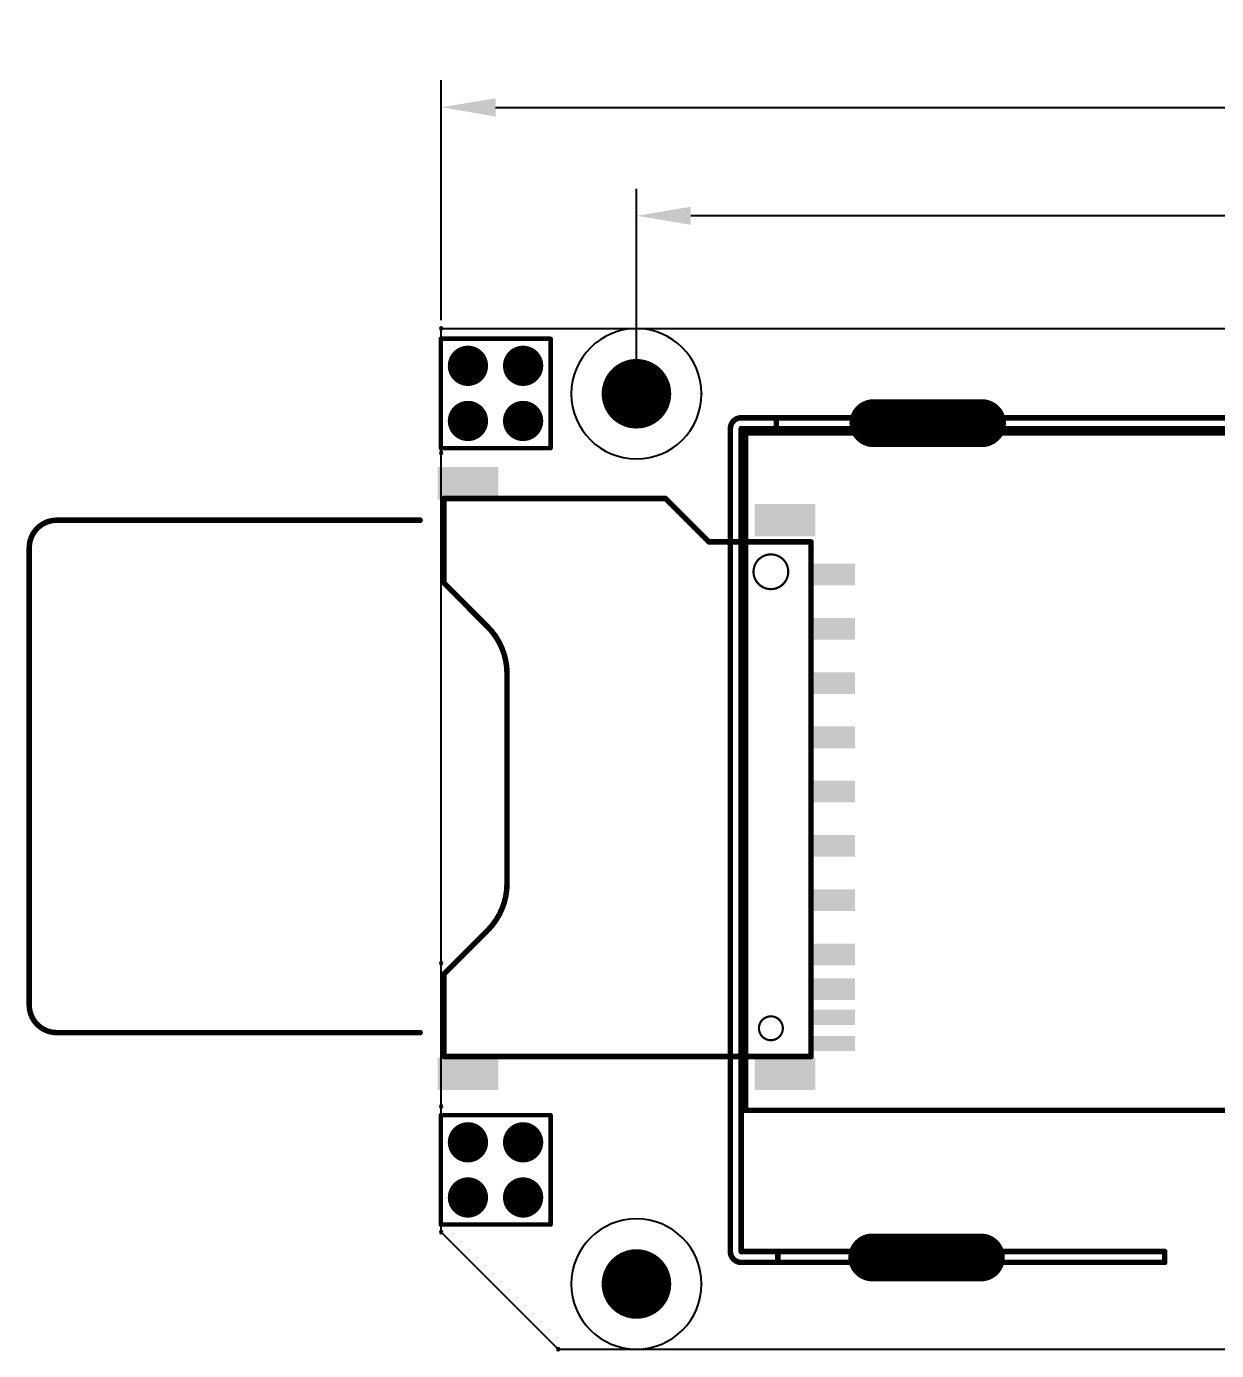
# Model space of a CAD drawing. Header units: millimetres. Extents: x 933 to 1074, y 589 to 650.
# Drawn here: x 933.3 to 988, y 589.3 to 650.3 of the extents above; entities that cross this region are included whole.
import ezdxf

# ---------------------------------------------------------------- set-up
doc = ezdxf.new("R2010")
doc.units = ezdxf.units.MM
for name, color, linetype in [('BottomOverlay', 54, 'Continuous'), ('BottomPaste', 16, 'Continuous'), ('KeepOutLayer', 6, 'Continuous'), ('PadHoleLayer', 156, 'Continuous'), ('TopOverlay', 2, 'Continuous'), ('TopSolder', 216, 'Continuous')]:
    doc.layers.add(name, color=color, linetype=linetype)
doc.styles.get("Standard").update_dxf_attribs({"font": 'txt', "bigfont": 'gbcbig.shx'})
doc.dimstyles.new('ISO-25', dxfattribs={"dimtxt": 2.5, "dimasz": 2.5, "dimexe": 1.25, "dimexo": 0.625, "dimtad": 1, "dimtxsty": 'Standard', "dimcen": 2.5, "dimadec": 0, "dimazin": 0, "dimtfac": 1, "dimtmove": 0, "dimatfit": 3, "dimfxl": 1, "dimarcsym": 0})

# ---------------------------------------------------------------- blocks, each defined once
blk = doc.blocks.new('*D6')
at = {"color": 0, "lineweight": -2}
for p, q in [((952.349, 636.779), (952.349, 647.831)), ((1057.338, 630.271), (1057.338, 647.831)), ((954.849, 646.581), (1054.838, 646.581))]:
    blk.add_line(p, q, dxfattribs=at)
at = {"color": 0}
for points in [[(954.849, 646.998), (954.849, 646.164), (952.349, 646.581)], [(1054.838, 646.998), (1054.838, 646.164), (1057.338, 646.581)]]:
    blk.add_solid(points, dxfattribs=at)
at = {"layer": 'Defpoints', "color": 0}
for p in [(1057.338, 646.581), (952.349, 636.154), (1057.338, 629.646)]:
    blk.add_point(p, dxfattribs=at)
at = {"color": 0, "insert": (1004.844, 648.664), "char_height": 2.5, "attachment_point": 5}
blk.add_mtext('104,99', dxfattribs=at)
blk = doc.blocks.new('*D9')
at = {"color": 0, "lineweight": -2}
for p, q in [((961.338, 634.014), (961.338, 642.835)), ((1054.338, 634.014), (1054.338, 642.835)), ((1051.838, 641.585), (963.838, 641.585))]:
    blk.add_line(p, q, dxfattribs=at)
at = {"color": 0}
for points in [[(963.838, 642.001), (963.838, 641.168), (961.338, 641.585)], [(1051.838, 642.001), (1051.838, 641.168), (1054.338, 641.585)]]:
    blk.add_solid(points, dxfattribs=at)
at = {"layer": 'Defpoints', "color": 0}
for p in [(961.338, 641.585), (961.338, 633.389), (1054.338, 633.389)]:
    blk.add_point(p, dxfattribs=at)
at = {"color": 0, "insert": (1007.838, 643.46), "char_height": 2.5, "attachment_point": 5}
blk.add_mtext('93', dxfattribs=at)

msp = doc.modelspace()

# ---------------------------------------------------------------- linework, layer by layer
at = {"layer": 'BottomOverlay'}
for points, const_width in [([(952.329, 635.927), (957.389, 635.927)], 0.2), ([(952.329, 630.887), (952.329, 635.927)], 0.2), ([(957.389, 630.887), (957.389, 635.927)], 0.2), ([(952.329, 630.887), (957.389, 630.887)], 0.2), ([(952.48, 624.667), (952.48, 628.567)], 0.254), ([(952.48, 628.567), (962.679, 628.567)], 0.254), ([(962.679, 628.567), (964.679, 626.567)], 0.254), ([(934.65, 627.567), (951.379, 627.567)], 0.254), ([(933.38, 625.067), (933.38, 626.297)], 0.254), ([(964.679, 626.567), (969.379, 626.567)], 0.254), ([(969.379, 602.867), (969.379, 626.567)], 0.254), ([(933.38, 621.567), (933.38, 625.067)], 0.254), ([(952.48, 624.667), (954.481, 622.665)], 0.254), ([(933.38, 605.237), (933.38, 621.567)], 0.254), ([(955.379, 610.837), (955.379, 620.497)], 0.254), ([(952.48, 606.667), (954.481, 608.669)], 0.254), ([(952.48, 602.867), (952.48, 606.667)], 0.254), ([(934.65, 603.967), (951.379, 603.967)], 0.254), ([(952.48, 602.867), (969.379, 602.867)], 0.254), ([(952.329, 595.124), (952.329, 600.164)], 0.2), ([(952.329, 600.164), (957.389, 600.164)], 0.2), ([(957.389, 595.124), (957.389, 600.164)], 0.2), ([(952.329, 595.124), (957.389, 595.124)], 0.2)]:
    msp.add_lwpolyline(points, dxfattribs=dict(at, const_width=const_width))
for points, const_width in [([(952.379, 635.927, 1), (952.279, 635.927, 1)], 0.1), ([(952.379, 635.927, 1), (952.279, 635.927, 1)], 0.1), ([(957.439, 635.927, 1), (957.339, 635.927, 1)], 0.1), ([(957.439, 635.927, 1), (957.339, 635.927, 1)], 0.1), ([(952.379, 630.887, 1), (952.279, 630.887, 1)], 0.1), ([(952.379, 630.887, 1), (952.279, 630.887, 1)], 0.1), ([(957.439, 630.887, 1), (957.339, 630.887, 1)], 0.1), ([(957.439, 630.887, 1), (957.339, 630.887, 1)], 0.1), ([(952.48, 628.503, 1), (952.48, 628.63, 1)], 0.127), ([(952.48, 628.503, 1), (952.48, 628.63, 1)], 0.127), ([(962.679, 628.503, 1), (962.679, 628.63, 1)], 0.127), ([(962.679, 628.503, 1), (962.679, 628.63, 1)], 0.127), ([(934.649, 627.503, 1), (934.649, 627.63, 1)], 0.127), ([(934.65, 627.503, 1), (934.65, 627.63, 1)], 0.127), ([(951.379, 627.503, 1), (951.379, 627.63, 1)], 0.127), ([(933.379, 626.233, 1), (933.379, 626.36, 1)], 0.127), ([(933.38, 626.233, 1), (933.38, 626.36, 1)], 0.127), ([(964.679, 626.503, 1), (964.679, 626.63, 1)], 0.127), ([(964.679, 626.503, 1), (964.679, 626.63, 1)], 0.127), ([(969.379, 626.503, 1), (969.379, 626.63, 1)], 0.127), ([(969.379, 626.503, 1), (969.379, 626.63, 1)], 0.127), ([(933.38, 625.003, 1), (933.38, 625.13, 1)], 0.127), ([(933.38, 625.003, 1), (933.38, 625.13, 1)], 0.127), ([(952.48, 624.603, 1), (952.48, 624.73, 1)], 0.127), ([(952.48, 624.603, 1), (952.48, 624.73, 1)], 0.127), ([(954.481, 622.601, 1), (954.481, 622.728, 1)], 0.127), ([(954.481, 622.601, 1), (954.481, 622.728, 1)], 0.127), ([(933.38, 621.503, 1), (933.38, 621.63, 1)], 0.127), ([(933.38, 621.503, 1), (933.38, 621.63, 1)], 0.127), ([(955.379, 620.433, 1), (955.379, 620.56, 1)], 0.127), ([(955.379, 620.433, 1), (955.379, 620.56, 1)], 0.127), ([(955.379, 610.773, 1), (955.379, 610.9, 1)], 0.127), ([(955.379, 610.773, 1), (955.379, 610.9, 1)], 0.127), ([(954.481, 608.605, 1), (954.481, 608.732, 1)], 0.127), ([(954.481, 608.605, 1), (954.481, 608.732, 1)], 0.127), ([(952.48, 606.603, 1), (952.48, 606.73, 1)], 0.127), ([(952.48, 606.603, 1), (952.48, 606.73, 1)], 0.127), ([(933.379, 605.173, 1), (933.379, 605.3, 1)], 0.127), ([(933.38, 605.173, 1), (933.38, 605.3, 1)], 0.127), ([(934.649, 603.903, 1), (934.649, 604.03, 1)], 0.127), ([(934.65, 603.903, 1), (934.65, 604.03, 1)], 0.127), ([(951.379, 603.903, 1), (951.379, 604.03, 1)], 0.127), ([(952.48, 602.803, 1), (952.48, 602.93, 1)], 0.127), ([(952.48, 602.803, 1), (952.48, 602.93, 1)], 0.127), ([(969.379, 602.803, 1), (969.379, 602.93, 1)], 0.127), ([(969.379, 602.803, 1), (969.379, 602.93, 1)], 0.127), ([(952.379, 600.164, 1), (952.279, 600.164, 1)], 0.1), ([(952.379, 600.164, 1), (952.279, 600.164, 1)], 0.1), ([(957.439, 600.164, 1), (957.339, 600.164, 1)], 0.1), ([(957.439, 600.164, 1), (957.339, 600.164, 1)], 0.1), ([(952.379, 595.124, 1), (952.279, 595.124, 1)], 0.1), ([(952.379, 595.124, 1), (952.279, 595.124, 1)], 0.1), ([(957.439, 595.124, 1), (957.339, 595.124, 1)], 0.1), ([(957.439, 595.124, 1), (957.339, 595.124, 1)], 0.1)]:
    msp.add_lwpolyline(points, format="xyb", close=True, dxfattribs=dict(at, const_width=const_width))
at = {"layer": 'BottomOverlay', "const_width": 0.254}
for points in [[(933.379, 626.297, -0.414214), (934.649, 627.567)], [(954.481, 622.665, -0.198912), (955.379, 620.497)], [(955.379, 610.837, -0.198912), (954.481, 608.669)], [(934.649, 603.967, -0.414214), (933.379, 605.237)]]:
    msp.add_lwpolyline(points, format="xyb", dxfattribs=at)
at = {"layer": 'BottomPaste'}
for points in [[(952.179, 630.017), (952.179, 628.517), (954.979, 630.017), (954.979, 628.517)], [(966.779, 628.317), (966.779, 626.817), (969.579, 628.317), (969.579, 626.817)], [(969.363, 625.567), (969.363, 624.567), (971.395, 625.567), (971.395, 624.567)], [(969.363, 623.067), (969.363, 622.067), (971.395, 623.067), (971.395, 622.067)], [(969.363, 620.567), (969.363, 619.567), (971.395, 620.567), (971.395, 619.567)], [(969.363, 618.067), (969.363, 617.067), (971.395, 618.067), (971.395, 617.067)], [(969.363, 615.567), (969.363, 614.567), (971.395, 615.567), (971.395, 614.567)], [(969.363, 613.067), (969.363, 612.067), (971.395, 613.067), (971.395, 612.067)], [(969.363, 610.567), (969.363, 609.567), (971.395, 610.567), (971.395, 609.567)], [(969.363, 608.067), (969.363, 607.067), (971.395, 608.067), (971.395, 607.067)], [(969.363, 606.467), (969.363, 605.467), (971.395, 606.467), (971.395, 605.467)], [(969.363, 605.017), (969.363, 604.317), (971.395, 605.017), (971.395, 604.317)], [(969.363, 603.817), (969.363, 603.117), (971.395, 603.817), (971.395, 603.117)], [(952.179, 602.817), (952.179, 601.317), (954.979, 602.817), (954.979, 601.317)], [(966.779, 602.817), (966.779, 601.317), (969.579, 602.817), (969.579, 601.317)]]:
    msp.add_solid(points, dxfattribs=at)
at = {"layer": 'KeepOutLayer'}
for p, q in [((952.349, 630.664), (952.349, 636.389)), ((952.349, 636.389), (1054.338, 636.389)), ((952.349, 607.169), (952.349, 630.664)), ((952.349, 600.565), (952.349, 607.169)), ((952.349, 594.778), (952.349, 600.565)), ((952.349, 594.778), (957.738, 589.389)), ((957.738, 589.389), (1054.338, 589.389))]:
    msp.add_line(p, q, dxfattribs=at)
for points, const_width in [([(967.529, 625.992, 1), (967.529, 624.392, 1)], 0.1), ([(967.529, 625.967, 1), (967.529, 626.017, 1)], 0.05), ([(967.529, 624.367, 1), (967.529, 624.417, 1)], 0.05), ([(967.529, 604.717, 1), (967.529, 603.617, 1)], 0.1), ([(967.529, 604.692, 1), (967.529, 604.742, 1)], 0.05), ([(967.529, 603.592, 1), (967.529, 603.642, 1)], 0.05)]:
    msp.add_lwpolyline(points, format="xyb", close=True, dxfattribs=dict(at, const_width=const_width))
for centre, radius, start, end in [((952.349, 636.389), 0.0635, 0, 180), ((952.349, 636.389), 0.0635, 0, 180), ((952.349, 636.389), 0.0635, 180, 0), ((952.349, 636.389), 0.0635, 180, 0), ((961.338, 633.389), 3, 0, 180), ((958.338, 633.389), 0.0127, 0, 180), ((958.338, 633.389), 0.0127, 180, 0), ((961.338, 633.389), 3, 180, 0), ((964.338, 633.389), 0.0127, 0, 180), ((964.338, 633.389), 0.0127, 180, 0), ((952.349, 630.664), 0.0635, 0, 180), ((952.349, 630.664), 0.0635, 0, 180), ((952.349, 630.664), 0.0635, 180, 0), ((952.349, 630.664), 0.0635, 180, 0), ((952.349, 607.169), 0.0635, 0, 180), ((952.349, 607.169), 0.0635, 0, 180), ((952.349, 607.169), 0.0635, 180, 0), ((952.349, 607.169), 0.0635, 180, 0), ((952.349, 600.565), 0.0635, 0, 180), ((952.349, 600.565), 0.0635, 0, 180), ((952.349, 600.565), 0.0635, 180, 0), ((952.349, 600.565), 0.0635, 180, 0), ((961.338, 592.389), 3, 0, 180), ((952.349, 594.778), 0.0635, 0, 180), ((952.349, 594.778), 0.0635, 0, 180), ((952.349, 594.778), 0.0635, 180, 0), ((952.349, 594.778), 0.0635, 180, 0), ((958.338, 592.389), 0.0127, 0, 180), ((958.338, 592.389), 0.0127, 180, 0), ((961.338, 592.389), 3, 180, 0), ((964.338, 592.389), 0.0127, 0, 180), ((964.338, 592.389), 0.0127, 180, 0), ((957.738, 589.389), 0.0635, 0, 180), ((957.738, 589.389), 0.0635, 0, 180), ((957.738, 589.389), 0.0635, 180, 0), ((957.738, 589.389), 0.0635, 180, 0)]:
    msp.add_arc(centre, radius, start, end, dxfattribs=at)
at = {"layer": 'PadHoleLayer'}
for points, const_width in [([(953.834, 634.677, 1), (953.324, 634.677, 1)], 0.51), ([(956.374, 634.677, 1), (955.864, 634.677, 1)], 0.51), ([(953.834, 632.137, 1), (953.324, 632.137, 1)], 0.51), ([(956.374, 632.137, 1), (955.864, 632.137, 1)], 0.51), ([(972.374, 632.41), (977.124, 632.41, -1), (977.124, 631.66), (972.374, 631.66, -1)], 0.25), ([(953.834, 598.914, 1), (953.324, 598.914, 1)], 0.51), ([(956.374, 598.914, 1), (955.864, 598.914, 1)], 0.51), ([(953.834, 596.374, 1), (953.324, 596.374, 1)], 0.51), ([(956.374, 596.374, 1), (955.864, 596.374, 1)], 0.51), ([(972.324, 593.986), (977.074, 593.986, -1), (977.074, 593.236), (972.324, 593.236, -1)], 0.25)]:
    msp.add_lwpolyline(points, format="xyb", close=True, dxfattribs=dict(at, const_width=const_width))
for centre, start, end in [((961.338, 633.389), 0, 180), ((961.338, 633.389), 180, 0), ((961.338, 592.389), 0, 180), ((961.338, 592.389), 180, 0)]:
    msp.add_arc(centre, 0.8, start, end, dxfattribs=at)
at = {"layer": 'TopOverlay', "const_width": 0.254}
for points in [[(965.664, 631.784, -0.414213), (966.164, 632.284)], [(966.164, 593.384, -0.414214), (965.664, 593.884)]]:
    msp.add_lwpolyline(points, format="xyb", dxfattribs=at)
for points in [[(966.164, 632.284), (972.264, 632.284)], [(967.78, 631.784), (967.78, 632.284)], [(972.264, 632.534), (977.264, 632.534)], [(972.264, 631.534), (972.264, 632.534)], [(977.264, 631.534), (977.264, 632.534)], [(977.264, 632.284), (992.264, 632.284)], [(965.664, 593.884), (965.664, 631.784)], [(966.164, 593.884), (966.164, 631.784)], [(966.164, 631.784), (972.264, 631.784)], [(977.264, 631.784), (992.264, 631.784)], [(966.364, 623.784), (966.364, 631.584)], [(966.364, 631.584), (1022.564, 631.584)], [(966.364, 631.584), (1022.564, 631.584)], [(972.264, 631.534), (977.264, 631.534)], [(966.364, 600.384), (966.364, 623.784)], [(966.364, 600.384), (1022.564, 600.384)], [(966.164, 593.884), (972.264, 593.884)], [(967.852, 593.384), (967.852, 593.884)], [(972.264, 594.134), (977.264, 594.134)], [(972.264, 593.134), (972.264, 594.134)], [(977.264, 593.134), (977.264, 594.134)], [(977.264, 593.884), (985.664, 593.884)], [(985.664, 593.384), (985.664, 593.884)], [(966.164, 593.384), (972.264, 593.384)], [(977.264, 593.384), (985.664, 593.384)], [(972.264, 593.134), (977.264, 593.134)]]:
    msp.add_lwpolyline(points, dxfattribs=at)
at = {"layer": 'TopOverlay', "const_width": 0.127}
for points in [[(966.101, 632.284, 1), (966.228, 632.284, 1)], [(966.101, 632.284, 1), (966.228, 632.284, 1)], [(967.716, 632.284, 1), (967.843, 632.284, 1)], [(972.201, 632.534, 1), (972.328, 632.534, 1)], [(972.201, 632.534, 1), (972.328, 632.534, 1)], [(972.201, 632.284, 1), (972.328, 632.284, 1)], [(977.201, 632.534, 1), (977.328, 632.534, 1)], [(977.201, 632.534, 1), (977.328, 632.534, 1)], [(977.201, 632.284, 1), (977.328, 632.284, 1)], [(965.601, 631.784, 1), (965.728, 631.784, 1)], [(965.601, 631.784, 1), (965.728, 631.784, 1)], [(966.101, 631.784, 1), (966.228, 631.784, 1)], [(966.101, 631.784, 1), (966.228, 631.784, 1)], [(967.716, 631.784, 1), (967.843, 631.784, 1)], [(972.201, 631.784, 1), (972.328, 631.784, 1)], [(977.201, 631.784, 1), (977.328, 631.784, 1)], [(966.301, 631.584, 1), (966.428, 631.584, 1)], [(966.301, 631.584, 1), (966.428, 631.584, 1)], [(966.301, 631.584, 1), (966.428, 631.584, 1)], [(972.201, 631.534, 1), (972.328, 631.534, 1)], [(972.201, 631.534, 1), (972.328, 631.534, 1)], [(977.201, 631.534, 1), (977.328, 631.534, 1)], [(977.201, 631.534, 1), (977.328, 631.534, 1)], [(966.301, 623.784, 1), (966.428, 623.784, 1)], [(966.301, 623.784, 1), (966.428, 623.784, 1)], [(966.301, 600.384, 1), (966.428, 600.384, 1)], [(966.301, 600.384, 1), (966.428, 600.384, 1)], [(965.601, 593.884, 1), (965.728, 593.884, 1)], [(965.601, 593.884, 1), (965.728, 593.884, 1)], [(966.101, 593.884, 1), (966.228, 593.884, 1)], [(966.101, 593.884, 1), (966.228, 593.884, 1)], [(967.789, 593.884, 1), (967.916, 593.884, 1)], [(972.201, 594.134, 1), (972.328, 594.134, 1)], [(972.201, 594.134, 1), (972.328, 594.134, 1)], [(972.201, 593.884, 1), (972.328, 593.884, 1)], [(977.201, 594.134, 1), (977.328, 594.134, 1)], [(977.201, 594.134, 1), (977.328, 594.134, 1)], [(977.201, 593.884, 1), (977.328, 593.884, 1)], [(985.601, 593.884, 1), (985.728, 593.884, 1)], [(985.601, 593.884, 1), (985.728, 593.884, 1)], [(966.101, 593.384, 1), (966.228, 593.384, 1)], [(966.101, 593.384, 1), (966.228, 593.384, 1)], [(967.789, 593.384, 1), (967.916, 593.384, 1)], [(972.201, 593.384, 1), (972.328, 593.384, 1)], [(977.201, 593.384, 1), (977.328, 593.384, 1)], [(985.601, 593.384, 1), (985.728, 593.384, 1)], [(985.601, 593.384, 1), (985.728, 593.384, 1)], [(972.201, 593.134, 1), (972.328, 593.134, 1)], [(972.201, 593.134, 1), (972.328, 593.134, 1)], [(977.201, 593.134, 1), (977.328, 593.134, 1)], [(977.201, 593.134, 1), (977.328, 593.134, 1)]]:
    msp.add_lwpolyline(points, format="xyb", close=True, dxfattribs=at)
at = {"layer": 'TopSolder'}
for points, const_width in [([(954.043, 634.677, 1), (953.116, 634.677, 1)], 0.927), ([(956.583, 634.677, 1), (955.656, 634.677, 1)], 0.927), ([(960.538, 633.389, 1), (962.139, 633.389, 1)], 1.602), ([(954.043, 632.137, 1), (953.116, 632.137, 1)], 0.927), ([(956.583, 632.137, 1), (955.656, 632.137, 1)], 0.927), ([(971.698, 632.035, 1), (972.8, 632.035, 1)], 1.102), ([(976.698, 632.035, 1), (977.8, 632.035, 1)], 1.102), ([(954.043, 598.914, 1), (953.116, 598.914, 1)], 0.927), ([(956.583, 598.914, 1), (955.656, 598.914, 1)], 0.927), ([(954.043, 596.374, 1), (953.116, 596.374, 1)], 0.927), ([(956.583, 596.374, 1), (955.656, 596.374, 1)], 0.927), ([(971.648, 593.611, 1), (972.75, 593.611, 1)], 1.102), ([(976.648, 593.611, 1), (977.75, 593.611, 1)], 1.102), ([(960.538, 592.389, 1), (962.139, 592.389, 1)], 1.602)]:
    msp.add_lwpolyline(points, format="xyb", close=True, dxfattribs=dict(at, const_width=const_width))
at = {"layer": 'TopSolder', "const_width": 2.203}
for points in [[(977.249, 632.035), (972.249, 632.035)], [(977.199, 593.611), (972.199, 593.611)]]:
    msp.add_lwpolyline(points, dxfattribs=at)

# ---------------------------------------------------------------- dimensions: what is measured, and where the dimension line sits
for base, p1, p2, picture, middle in [((1057.338, 646.581), (952.349, 636.154), (1057.338, 629.646), '*D6', (1004.844, 648.664)), ((961.338, 641.585), (1054.338, 633.389), (961.338, 633.389), '*D9', (1007.838, 643.46))]:
    dim = msp.add_linear_dim(base=base, p1=p1, p2=p2, dimstyle='ISO-25')
    dim.commit()
    dim.dimension.update_dxf_attribs({"geometry": picture, "text_midpoint": middle})

doc.saveas('drawing.dxf')
